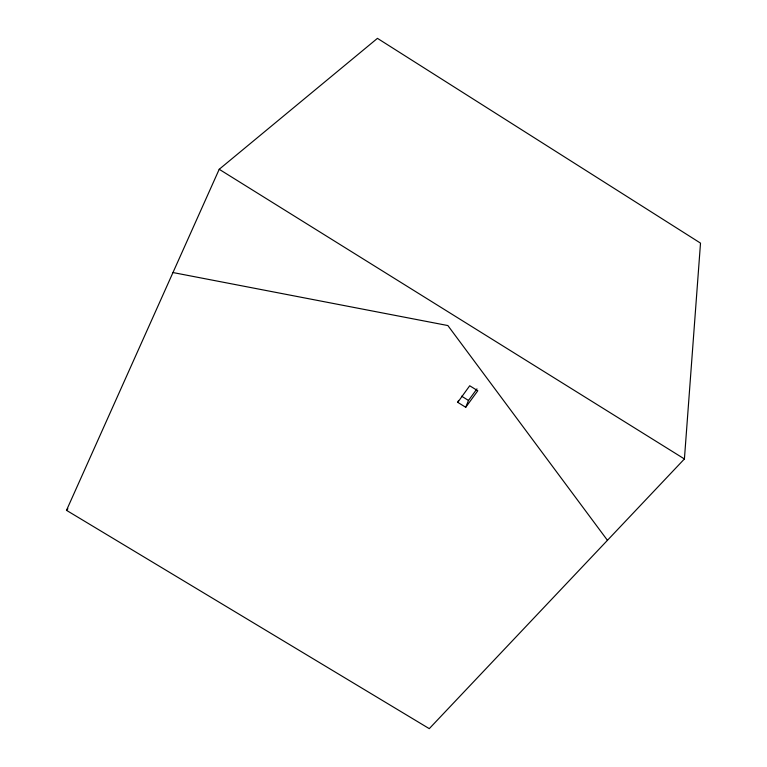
<?xml version="1.0" encoding="UTF-8"?>
<svg xmlns="http://www.w3.org/2000/svg" width="767" height="767" viewBox="0 0 767 767"><rect width="100%" height="100%" fill="white"/><g stroke="black" fill="none" stroke-linecap="round" stroke-linejoin="round"><path stroke-width="1.15" d="M684.413 458.954L700.511 243.12L377.45 38.35L219.209 169.286L66.489 510.333L429.271 728.65L684.413 458.954L219.209 169.286M458.561 400.403L457.746 402.339L465.722 407.277L468.503 400.451L476.959 388.859M457.746 402.339L469.711 385.763L477.793 390.767L465.722 407.277M66.489 510.333L67.899 508.722M172.968 272.544L447.861 325.553L607.445 540.313M461.6 396.175L468.503 400.451"/></g></svg>
